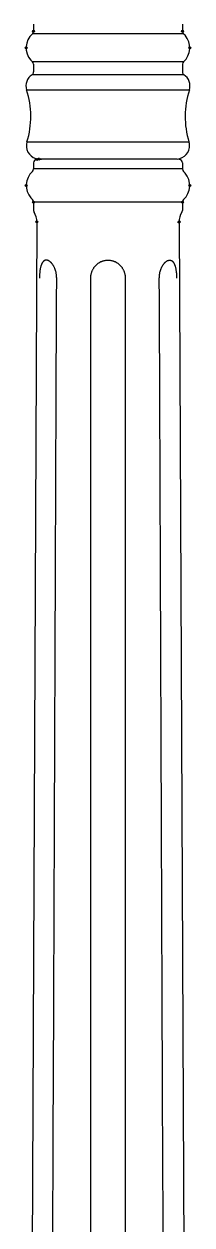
# Model space of a CAD drawing. Extents: x 0 to 144, y 0 to 403.
# Drawn here: x 49.4 to 63, y 97.5 to 194.9 of the extents above; entities that cross this region are included whole.
import ezdxf

# ---------------------------------------------------------------- set-up
doc = ezdxf.new("R2010")
doc.units = 0
doc.layers.add('LIVELLO_1', color=160, linetype='Continuous')

# ---------------------------------------------------------------- blocks, each defined once
blk = doc.blocks.new('AI9-BLK1')
at = {"layer": 'LIVELLO_1', "color": 7}
for p, q in [((-21.632, -6.561), (-21.632, -7.151)), ((-9.563, -6.561), (-9.563, -7.151)), ((-9.475, -7.349), (-21.723, -7.349)), ((-9.475, -9.628), (-21.723, -9.628)), ((-9.441, -10.673), (-21.755, -10.673)), ((-21.632, -9.829), (-21.632, -10.447)), ((-9.563, -9.829), (-9.563, -10.447)), ((-22.197, -11.914), (-8.999, -11.914)), ((-22.168, -16.124), (-9.028, -16.124)), ((-21.361, -17.553), (-21, -17.519)), ((-9.987, -17.519), (-21.211, -17.519)), ((-10.192, -17.519), (-21, -17.519)), ((-9.83, -17.553), (-10.192, -17.519)), ((-21.632, -17.821), (-21.632, -18.326)), ((-9.563, -18.326), (-21.632, -18.326)), ((-9.563, -17.821), (-9.563, -18.326)), ((-9.563, -21.008), (-21.632, -21.008)), ((-21.632, -21.008), (-21.632, -21.696)), ((-9.563, -21.008), (-9.563, -21.696)), ((-21.361, -22.623), (-21.902, -141.802)), ((-9.835, -22.623), (-9.292, -141.802))]:
    blk.add_line(p, q, dxfattribs=at)
for centre, radius in [((-21.631, -7.151), 0.0822), ((-9.562, -7.151), 0.0833), ((-21.363, -17.553), 0.0844)]:
    blk.add_circle(centre, radius, dxfattribs=at)
for centre, major_axis, ratio in [((-22.233, -8.49), (-0.0006, -0.0849), 0.980706), ((-8.959, -8.49), (-0.0016, -0.0849), 0.96838), ((-21.21, -17.519), (-0.0011, -0.0849), 0.98673), ((-22.233, -19.663), (-0.0006, -0.0847), 0.982699), ((-8.959, -19.663), (-0.0016, -0.0847), 0.970348), ((-21.631, -21.008), (0.0822, 0), 0.981356), ((-9.562, -21.008), (0.0833, 0), 0.967969), ((-21.363, -22.618), (0.0844, 0), 0.95532), ((-9.832, -22.623), (-0.0024, -0.0847), 0.975215)]:
    blk.add_ellipse(centre, major_axis=major_axis, ratio=ratio, dxfattribs=at)
for points, knots in [([(-21.723, -7.349), (-22.351, -7.909), (-22.408, -8.871), (-21.853, -9.5), (-21.808, -9.545), (-21.768, -9.589), (-21.723, -9.628)], [0, 0, 0, 0, 1, 1, 1, 2, 2, 2, 2]), ([(-9.475, -9.628), (-8.843, -9.071), (-8.786, -8.109), (-9.347, -7.478), (-9.385, -7.434), (-9.425, -7.391), (-9.475, -7.349)], [0, 0, 0, 0, 1, 1, 1, 2, 2, 2, 2]), ([(-22.168, -16.124), (-22.344, -16.694), (-22.023, -17.299), (-21.455, -17.477), (-21.372, -17.499), (-21.294, -17.514), (-21.211, -17.519)], [0, 0, 0, 0, 1, 1, 1, 2, 2, 2, 2]), ([(-9.987, -17.519), (-9.39, -17.477), (-8.941, -16.961), (-8.982, -16.367), (-8.986, -16.284), (-9.003, -16.202), (-9.028, -16.124)], [0, 0, 0, 0, 1, 1, 1, 2, 2, 2, 2]), ([(-21.723, -18.527), (-22.351, -19.086), (-22.406, -20.05), (-21.847, -20.675), (-21.808, -20.723), (-21.768, -20.764), (-21.723, -20.805)], [0, 0, 0, 0, 1, 1, 1, 2, 2, 2, 2]), ([(-9.475, -20.805), (-8.843, -20.244), (-8.786, -19.282), (-9.347, -18.653), (-9.385, -18.609), (-9.425, -18.57), (-9.475, -18.527)], [0, 0, 0, 0, 1, 1, 1, 2, 2, 2, 2]), ([(-19.76, -27.189), (-19.76, -27.135), (-19.76, -27.081), (-19.767, -27.028), (-19.769, -26.974), (-19.771, -26.928), (-19.783, -26.878), (-19.787, -26.839), (-19.792, -26.8), (-19.803, -26.763), (-19.807, -26.728), (-19.818, -26.689), (-19.824, -26.654), (-19.832, -26.626), (-19.837, -26.602), (-19.845, -26.576), (-19.854, -26.552), (-19.863, -26.526), (-19.869, -26.502), (-19.879, -26.476), (-19.888, -26.449), (-19.896, -26.428), (-19.907, -26.402), (-19.918, -26.378), (-19.928, -26.351), (-19.939, -26.325), (-19.952, -26.306), (-19.96, -26.282), (-19.975, -26.258), (-19.983, -26.234), (-19.996, -26.212), (-20.012, -26.19), (-20.022, -26.169), (-20.034, -26.149), (-20.045, -26.129), (-20.062, -26.108), (-20.075, -26.09), (-20.084, -26.069), (-20.097, -26.053), (-20.113, -26.036), (-20.126, -26.019), (-20.139, -26.003), (-20.15, -25.983), (-20.166, -25.968), (-20.175, -25.955), (-20.19, -25.942), (-20.204, -25.927), (-20.217, -25.914), (-20.23, -25.901), (-20.241, -25.886), (-20.255, -25.877), (-20.269, -25.864), (-20.282, -25.855), (-20.294, -25.844), (-20.307, -25.833), (-20.32, -25.823), (-20.333, -25.816), (-20.345, -25.809), (-20.36, -25.796), (-20.369, -25.79), (-20.384, -25.781), (-20.398, -25.777), (-20.409, -25.77), (-20.422, -25.762), (-20.434, -25.757), (-20.445, -25.751), (-20.46, -25.746), (-20.469, -25.742), (-20.485, -25.738), (-20.496, -25.738), (-20.507, -25.733), (-20.52, -25.729), (-20.534, -25.727), (-20.541, -25.725), (-20.554, -25.722), (-20.564, -25.722), (-20.579, -25.722), (-20.587, -25.72), (-20.6, -25.72), (-20.611, -25.72), (-20.623, -25.722), (-20.636, -25.722), (-20.643, -25.722), (-20.656, -25.725), (-20.666, -25.727), (-20.681, -25.727), (-20.69, -25.733), (-20.701, -25.733), (-20.713, -25.738), (-20.721, -25.742), (-20.73, -25.746), (-20.741, -25.751), (-20.752, -25.757), (-20.766, -25.762), (-20.773, -25.77), (-20.785, -25.777), (-20.792, -25.781), (-20.806, -25.79), (-20.815, -25.796), (-20.824, -25.807), (-20.832, -25.814), (-20.843, -25.823), (-20.853, -25.833), (-20.857, -25.844), (-20.87, -25.855), (-20.879, -25.864), (-20.888, -25.875), (-20.898, -25.886), (-20.908, -25.901), (-20.915, -25.914), (-20.924, -25.927), (-20.932, -25.942), (-20.941, -25.955), (-20.951, -25.968), (-20.957, -25.983), (-20.964, -26.003), (-20.973, -26.019), (-20.981, -26.036), (-20.986, -26.053), (-20.995, -26.069), (-21.002, -26.09), (-21.009, -26.11), (-21.019, -26.129), (-21.024, -26.151), (-21.03, -26.171), (-21.04, -26.192), (-21.045, -26.212), (-21.051, -26.234), (-21.06, -26.258), (-21.062, -26.282), (-21.068, -26.306), (-21.073, -26.327), (-21.079, -26.351), (-21.085, -26.378), (-21.089, -26.402), (-21.096, -26.428), (-21.1, -26.452), (-21.102, -26.48), (-21.109, -26.502), (-21.111, -26.526), (-21.115, -26.554), (-21.117, -26.578), (-21.122, -26.602), (-21.126, -26.626), (-21.126, -26.654), (-21.129, -26.689), (-21.136, -26.728), (-21.138, -26.767), (-21.142, -26.8), (-21.145, -26.843), (-21.147, -26.878), (-21.151, -26.93), (-21.151, -26.978), (-21.153, -27.028), (-21.155, -27.081), (-21.155, -27.135), (-21.155, -27.189)], [0, 0, 0, 0, 1, 1, 1, 2, 2, 2, 3, 3, 3, 4, 4, 4, 5, 5, 5, 6, 6, 6, 7, 7, 7, 8, 8, 8, 9, 9, 9, 10, 10, 10, 11, 11, 11, 12, 12, 12, 13, 13, 13, 14, 14, 14, 15, 15, 15, 16, 16, 16, 17, 17, 17, 18, 18, 18, 19, 19, 19, 20, 20, 20, 21, 21, 21, 22, 22, 22, 23, 23, 23, 24, 24, 24, 25, 25, 25, 26, 26, 26, 27, 27, 27, 28, 28, 28, 29, 29, 29, 30, 30, 30, 31, 31, 31, 32, 32, 32, 33, 33, 33, 34, 34, 34, 35, 35, 35, 36, 36, 36, 37, 37, 37, 38, 38, 38, 39, 39, 39, 40, 40, 40, 41, 41, 41, 42, 42, 42, 43, 43, 43, 44, 44, 44, 45, 45, 45, 46, 46, 46, 47, 47, 47, 48, 48, 48, 49, 49, 49, 50, 50, 50, 51, 51, 51, 52, 52, 52, 52]), ([(-16.994, -27.189), (-16.991, -27.139), (-16.991, -27.087), (-16.987, -27.037), (-16.985, -26.991), (-16.976, -26.946), (-16.968, -26.898), (-16.961, -26.863), (-16.952, -26.828), (-16.943, -26.791), (-16.932, -26.758), (-16.923, -26.724), (-16.912, -26.689), (-16.9, -26.665), (-16.891, -26.643), (-16.885, -26.617), (-16.876, -26.591), (-16.865, -26.569), (-16.857, -26.545), (-16.84, -26.519), (-16.829, -26.497), (-16.821, -26.476), (-16.807, -26.447), (-16.791, -26.425), (-16.778, -26.402), (-16.765, -26.38), (-16.751, -26.356), (-16.736, -26.332), (-16.721, -26.31), (-16.706, -26.291), (-16.687, -26.267), (-16.672, -26.245), (-16.655, -26.225), (-16.638, -26.206), (-16.622, -26.186), (-16.604, -26.166), (-16.585, -26.145), (-16.566, -26.127), (-16.546, -26.108), (-16.528, -26.09), (-16.508, -26.073), (-16.491, -26.053), (-16.47, -26.038), (-16.453, -26.025), (-16.43, -26.008), (-16.413, -25.994), (-16.393, -25.977), (-16.372, -25.962), (-16.353, -25.949), (-16.33, -25.936), (-16.31, -25.925), (-16.289, -25.91), (-16.27, -25.901), (-16.249, -25.886), (-16.228, -25.875), (-16.208, -25.864), (-16.185, -25.855), (-16.168, -25.844), (-16.145, -25.836), (-16.125, -25.829), (-16.107, -25.82), (-16.087, -25.812), (-16.068, -25.801), (-16.047, -25.796), (-16.03, -25.79), (-16.007, -25.781), (-15.989, -25.777), (-15.964, -25.77), (-15.938, -25.762), (-15.906, -25.757), (-15.879, -25.748), (-15.853, -25.742), (-15.824, -25.738), (-15.789, -25.733), (-15.753, -25.727), (-15.715, -25.725), (-15.675, -25.722), (-15.637, -25.722), (-15.596, -25.72)], [0, 0, 0, 0, 1, 1, 1, 2, 2, 2, 3, 3, 3, 4, 4, 4, 5, 5, 5, 6, 6, 6, 7, 7, 7, 8, 8, 8, 9, 9, 9, 10, 10, 10, 11, 11, 11, 12, 12, 12, 13, 13, 13, 14, 14, 14, 15, 15, 15, 16, 16, 16, 17, 17, 17, 18, 18, 18, 19, 19, 19, 20, 20, 20, 21, 21, 21, 22, 22, 22, 23, 23, 23, 24, 24, 24, 25, 25, 25, 26, 26, 26, 26]), ([(-15.596, -25.72), (-15.559, -25.722), (-15.517, -25.722), (-15.479, -25.725), (-15.441, -25.727), (-15.407, -25.733), (-15.369, -25.738), (-15.343, -25.742), (-15.313, -25.748), (-15.287, -25.757), (-15.26, -25.762), (-15.228, -25.77), (-15.204, -25.777), (-15.185, -25.781), (-15.164, -25.79), (-15.147, -25.796), (-15.128, -25.801), (-15.109, -25.812), (-15.086, -25.82), (-15.069, -25.829), (-15.049, -25.836), (-15.028, -25.844), (-15.009, -25.855), (-14.986, -25.864), (-14.968, -25.875), (-14.943, -25.884), (-14.926, -25.897), (-14.903, -25.91), (-14.884, -25.923), (-14.864, -25.936), (-14.841, -25.947), (-14.824, -25.962), (-14.801, -25.977), (-14.781, -25.994), (-14.765, -26.005), (-14.743, -26.025), (-14.726, -26.038), (-14.705, -26.053), (-14.685, -26.071), (-14.665, -26.09), (-14.647, -26.108), (-14.628, -26.127), (-14.609, -26.142), (-14.594, -26.16), (-14.573, -26.182), (-14.556, -26.204), (-14.538, -26.223), (-14.522, -26.243), (-14.507, -26.267), (-14.492, -26.291), (-14.473, -26.31), (-14.458, -26.332), (-14.447, -26.356), (-14.429, -26.378), (-14.413, -26.402), (-14.402, -26.425), (-14.388, -26.447), (-14.375, -26.476), (-14.362, -26.497), (-14.351, -26.519), (-14.339, -26.545), (-14.328, -26.569), (-14.32, -26.591), (-14.309, -26.617), (-14.302, -26.639), (-14.29, -26.665), (-14.282, -26.689), (-14.269, -26.724), (-14.26, -26.756), (-14.252, -26.791), (-14.241, -26.828), (-14.235, -26.863), (-14.226, -26.898), (-14.217, -26.946), (-14.213, -26.991), (-14.203, -27.037), (-14.201, -27.087), (-14.201, -27.139), (-14.199, -27.189)], [0, 0, 0, 0, 1, 1, 1, 2, 2, 2, 3, 3, 3, 4, 4, 4, 5, 5, 5, 6, 6, 6, 7, 7, 7, 8, 8, 8, 9, 9, 9, 10, 10, 10, 11, 11, 11, 12, 12, 12, 13, 13, 13, 14, 14, 14, 15, 15, 15, 16, 16, 16, 17, 17, 17, 18, 18, 18, 19, 19, 19, 20, 20, 20, 21, 21, 21, 22, 22, 22, 23, 23, 23, 24, 24, 24, 25, 25, 25, 26, 26, 26, 26]), ([(-11.434, -27.189), (-11.434, -27.135), (-11.431, -27.081), (-11.427, -27.028), (-11.425, -26.974), (-11.419, -26.928), (-11.413, -26.878), (-11.408, -26.837), (-11.4, -26.8), (-11.393, -26.763), (-11.384, -26.724), (-11.375, -26.689), (-11.366, -26.654), (-11.362, -26.626), (-11.355, -26.602), (-11.346, -26.576), (-11.338, -26.552), (-11.333, -26.526), (-11.324, -26.5), (-11.313, -26.476), (-11.308, -26.449), (-11.295, -26.425), (-11.287, -26.399), (-11.272, -26.378), (-11.266, -26.351), (-11.255, -26.325), (-11.246, -26.301), (-11.23, -26.282), (-11.221, -26.256), (-11.208, -26.234), (-11.195, -26.21), (-11.181, -26.19), (-11.172, -26.169), (-11.159, -26.149), (-11.146, -26.129), (-11.132, -26.108), (-11.121, -26.088), (-11.108, -26.069), (-11.096, -26.053), (-11.081, -26.036), (-11.07, -26.019), (-11.057, -26.003), (-11.04, -25.983), (-11.03, -25.968), (-11.017, -25.955), (-11.003, -25.942), (-10.992, -25.927), (-10.979, -25.914), (-10.961, -25.901), (-10.951, -25.888), (-10.938, -25.877), (-10.927, -25.864), (-10.914, -25.855), (-10.902, -25.844), (-10.885, -25.833), (-10.872, -25.823), (-10.862, -25.816), (-10.849, -25.809), (-10.838, -25.796), (-10.825, -25.79), (-10.809, -25.781), (-10.8, -25.777), (-10.785, -25.77), (-10.774, -25.762), (-10.762, -25.757), (-10.747, -25.751), (-10.734, -25.746), (-10.724, -25.742), (-10.711, -25.74), (-10.698, -25.738), (-10.691, -25.733), (-10.675, -25.729), (-10.664, -25.727), (-10.653, -25.725), (-10.64, -25.722), (-10.628, -25.722), (-10.615, -25.722), (-10.606, -25.72), (-10.593, -25.72), (-10.581, -25.72), (-10.57, -25.722), (-10.557, -25.722), (-10.549, -25.722), (-10.539, -25.725), (-10.526, -25.727), (-10.515, -25.729), (-10.504, -25.733), (-10.49, -25.738), (-10.481, -25.738), (-10.472, -25.742), (-10.462, -25.746), (-10.451, -25.751), (-10.439, -25.757), (-10.43, -25.762), (-10.421, -25.77), (-10.413, -25.777), (-10.399, -25.781), (-10.39, -25.79), (-10.379, -25.796), (-10.37, -25.809), (-10.361, -25.816), (-10.352, -25.823), (-10.343, -25.833), (-10.334, -25.844), (-10.321, -25.855), (-10.315, -25.864), (-10.305, -25.877), (-10.296, -25.886), (-10.288, -25.901), (-10.279, -25.914), (-10.27, -25.927), (-10.26, -25.942), (-10.254, -25.955), (-10.245, -25.968), (-10.236, -25.983), (-10.228, -26.003), (-10.221, -26.019), (-10.211, -26.036), (-10.205, -26.053), (-10.198, -26.071), (-10.192, -26.09), (-10.183, -26.11), (-10.179, -26.129), (-10.167, -26.151), (-10.164, -26.171), (-10.158, -26.192), (-10.147, -26.212), (-10.143, -26.234), (-10.14, -26.258), (-10.13, -26.282), (-10.128, -26.306), (-10.12, -26.327), (-10.116, -26.351), (-10.109, -26.378), (-10.105, -26.402), (-10.1, -26.428), (-10.094, -26.452), (-10.092, -26.48), (-10.087, -26.502), (-10.083, -26.526), (-10.081, -26.554), (-10.075, -26.578), (-10.071, -26.604), (-10.069, -26.626), (-10.067, -26.654), (-10.062, -26.691), (-10.058, -26.728), (-10.053, -26.767), (-10.051, -26.8), (-10.049, -26.843), (-10.045, -26.878), (-10.043, -26.93), (-10.043, -26.978), (-10.038, -27.028), (-10.038, -27.081), (-10.036, -27.135), (-10.036, -27.189)], [0, 0, 0, 0, 1, 1, 1, 2, 2, 2, 3, 3, 3, 4, 4, 4, 5, 5, 5, 6, 6, 6, 7, 7, 7, 8, 8, 8, 9, 9, 9, 10, 10, 10, 11, 11, 11, 12, 12, 12, 13, 13, 13, 14, 14, 14, 15, 15, 15, 16, 16, 16, 17, 17, 17, 18, 18, 18, 19, 19, 19, 20, 20, 20, 21, 21, 21, 22, 22, 22, 23, 23, 23, 24, 24, 24, 25, 25, 25, 26, 26, 26, 27, 27, 27, 28, 28, 28, 29, 29, 29, 30, 30, 30, 31, 31, 31, 32, 32, 32, 33, 33, 33, 34, 34, 34, 35, 35, 35, 36, 36, 36, 37, 37, 37, 38, 38, 38, 39, 39, 39, 40, 40, 40, 41, 41, 41, 42, 42, 42, 43, 43, 43, 44, 44, 44, 45, 45, 45, 46, 46, 46, 47, 47, 47, 48, 48, 48, 49, 49, 49, 50, 50, 50, 51, 51, 51, 52, 52, 52, 52]), ([(-20.209, -138.673), (-20.132, -120.093), (-20.058, -101.511), (-19.983, -82.933), (-19.909, -64.354), (-19.837, -45.774), (-19.76, -27.189)], [0, 0, 0, 0, 1, 1, 1, 2, 2, 2, 2]), ([(-16.999, -138.673), (-16.999, -120.093), (-16.994, -101.511), (-16.994, -82.933), (-16.994, -64.354), (-16.994, -45.774), (-16.994, -27.189)], [0, 0, 0, 0, 1, 1, 1, 2, 2, 2, 2]), ([(-14.199, -27.189), (-14.199, -45.774), (-14.199, -64.354), (-14.197, -82.933), (-14.197, -101.511), (-14.197, -120.093), (-14.192, -138.673)], [0, 0, 0, 0, 1, 1, 1, 2, 2, 2, 2]), ([(-10.987, -138.673), (-11.063, -120.093), (-11.139, -101.511), (-11.21, -82.933), (-11.287, -64.354), (-11.359, -45.774), (-11.434, -27.189)], [0, 0, 0, 0, 1, 1, 1, 2, 2, 2, 2])]:
    blk.add_open_spline(points, degree=3, knots=knots, dxfattribs=at)
for points in [[(-21.723, -7.349), (-21.664, -7.299), (-21.632, -7.228), (-21.632, -7.151)], [(-9.563, -7.151), (-9.563, -7.228), (-9.528, -7.299), (-9.475, -7.349)], [(-21.632, -9.829), (-21.632, -9.752), (-21.664, -9.681), (-21.723, -9.628)], [(-9.475, -9.628), (-9.528, -9.681), (-9.563, -9.752), (-9.563, -9.829)], [(-21.755, -10.673), (-22.166, -10.939), (-22.346, -11.446), (-22.197, -11.914)], [(-21.755, -10.673), (-21.679, -10.623), (-21.632, -10.536), (-21.632, -10.447)], [(-9.563, -10.447), (-9.563, -10.536), (-9.518, -10.623), (-9.441, -10.673)], [(-8.999, -11.914), (-8.848, -11.446), (-9.028, -10.939), (-9.441, -10.673)], [(-22.168, -16.124), (-21.744, -14.748), (-21.751, -13.281), (-22.197, -11.914)], [(-8.999, -11.914), (-9.441, -13.281), (-9.452, -14.748), (-9.028, -16.124)], [(-21.723, -18.527), (-21.664, -18.476), (-21.632, -18.402), (-21.632, -18.326)], [(-21.361, -17.553), (-21.512, -17.553), (-21.632, -17.673), (-21.632, -17.821)], [(-9.563, -17.821), (-9.563, -17.673), (-9.681, -17.553), (-9.83, -17.553)], [(-9.563, -18.326), (-9.563, -18.402), (-9.528, -18.476), (-9.475, -18.527)], [(-21.632, -21.008), (-21.632, -20.929), (-21.664, -20.851), (-21.723, -20.805)], [(-9.475, -20.805), (-9.528, -20.851), (-9.563, -20.929), (-9.563, -21.008)], [(-21.632, -21.696), (-21.632, -21.748), (-21.617, -21.8), (-21.59, -21.841)], [(-21.361, -22.623), (-21.361, -22.346), (-21.441, -22.074), (-21.59, -21.841)], [(-9.605, -21.841), (-9.755, -22.074), (-9.835, -22.346), (-9.835, -22.623)], [(-9.605, -21.841), (-9.579, -21.8), (-9.563, -21.748), (-9.563, -21.696)]]:
    blk.add_open_spline(points, degree=3, dxfattribs=at)

msp = doc.modelspace()

# ---------------------------------------------------------------- block references
at = {"layer": 'LIVELLO_1', "color": 7}
msp.add_blockref('AI9-BLK1', (71.811293, 201.502774), dxfattribs=at)

doc.saveas('drawing.dxf')
